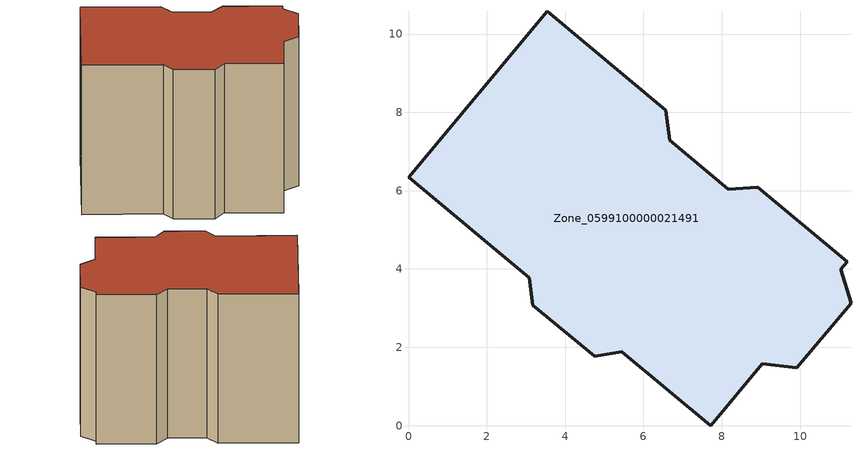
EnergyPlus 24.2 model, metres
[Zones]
Zone_0599100000021491
 floor ground (C_G): 3.09,3.78 0,6.34 3.54,10.58 6.57,8.05 6.67,7.29 8.17,6.04 8.92,6.09 11.2,4.19 11.04,4 11.3,3.13 9.92,1.48 9.03,1.58 7.72,0 5.45,1.89 4.75,1.77 3.17,3.08 z0
 wall outside (C_F): 0,6.34 3.09,3.78 3.17,3.08 4.75,1.77 5.45,1.89 7.72,0 9.03,1.58 9.92,1.48 11.3,3.13 11.04,4 11.2,4.19 8.92,6.09 8.17,6.04 6.67,7.29 6.57,8.05 3.54,10.58 0,6.34 z0:8.62
 roof outside (C_R): 8.92,6.09 8.17,6.04 6.67,7.29 6.57,8.05 3.54,10.58 0,6.34 3.09,3.78 3.17,3.08 4.75,1.77 5.45,1.89 7.72,0 9.03,1.58 9.92,1.48 11.3,3.13 11.04,4 11.2,4.19 z8.62
[BUILDING]
Pand.0599100000021491: North Axis=0; Terrain=City; Loads Convergence Tolerance Value=0.04; Temperature Convergence Tolerance Value=0.4; Solar Distribution=FullExterior; Maximum Number of Warmup Days=25; Minimum Number of Warmup Days=1
[Site:Location]
Rotterdam.The.Hague.AP_ZH_NLD Design_Conditions: Latitude=51.96; Longitude=4.45; Time Zone=1; Elevation=-4.5
[SITE:GROUNDTEMPERATURE:BUILDINGSURFACE]
18, 18, 18, 18, 18, 18, 18, 18, 18, 18, 18, 18
[MATERIAL] Thermal Absorptance=0.9; Solar Absorptance=0.7; Visible Absorptance=0.7
Name | Roughness | Thickness | Conductivity | Density | Specific Heat
G.TI.1946 | MediumSmooth | 0.15 | 1 | 540 | 1210
F.TI.1946 | Rough | 0.3 | 0.857143 | 1920 | 840
R.TI.1946 | MediumRough | 0.2 | 0.1 | 1500 | 1000
[CONSTRUCTION]
C_G: G.TI.1946
C_F: F.TI.1946
C_R: R.TI.1946
[ZONE]
Zone_0599100000021491: Type=1; Multiplier=1; Ceiling Height=Autocalculate; Volume=Autocalculate; Floor Area=autocalculate; Part of Total Floor Area=Yes
[ZONEINFILTRATION:DESIGNFLOWRATE]
Infil_Zone_0599100000021491: Zone or ZoneList or Space or SpaceList=Zone_0599100000021491; Schedule=AlwaysOn; Design Flow Rate Calculation Method=Flow/Area; Flow Rate per Floor Area=0.003; Constant Term Coefficient=1; Temperature Term Coefficient=0; Velocity Term Coefficient=0; Velocity Squared Term Coefficient=0
[HVACTEMPLATE:ZONE:IDEALLOADSAIRSYSTEM]
Zone_0599100000021491: Maximum Heating Supply Air Temperature=50; Minimum Cooling Supply Air Temperature=13; Maximum Heating Supply Air Humidity Ratio=0.0156; Minimum Cooling Supply Air Humidity Ratio=0.0077; Heating Limit=NoLimit; Cooling Limit=NoLimit; Dehumidification Control Type=ConstantSensibleHeatRatio; Cooling Sensible Heat Ratio=0.7; Dehumidification Setpoint=60; Humidification Control Type=None; Humidification Setpoint=30; Outdoor Air Method=None; Outdoor Air Flow Rate per Person=0.00944; Outdoor Air Flow Rate per Zone Floor Area=0; Outdoor Air Flow Rate per Zone=0; Demand Controlled Ventilation Type=None; Outdoor Air Economizer Type=NoEconomizer; Heat Recovery Type=None; Sensible Heat Recovery Effectiveness=0.7; Latent Heat Recovery Effectiveness=0.65
[ZONECONTROL:THERMOSTAT]
ThermostatControl_Zone_0599100000021491: Zone or ZoneList=Zone_0599100000021491; Control Type Schedule=DualSetpointControlType; Control 1=Thermostat_Zone_0599100000021491; Temperature Difference Between Cutout And Setpoint=0
[THERMOSTATSETPOINT:DUALSETPOINT]
Thermostat_Zone_0599100000021491: Heating Setpoint Temperature Schedule=HeatingSetpoint_Zone_0599100000021491; Cooling Setpoint Temperature Schedule=CoolingSetpoint_Zone_0599100000021491
[SCHEDULE:COMPACT]
HeatingSetpoint_Zone_0599100000021491: Through: 12/31, For: AllDays, Until: 24:00, 21
CoolingSetpoint_Zone_0599100000021491: Through: 12/31, For: AllDays, Until: 24:00, 24
DualSetpointControlType: Through: 12/31, For: AllDays, Until: 24:00, 4
AlwaysOn: Through: 12/31, For: AllDays, Until: 24:00, 1
